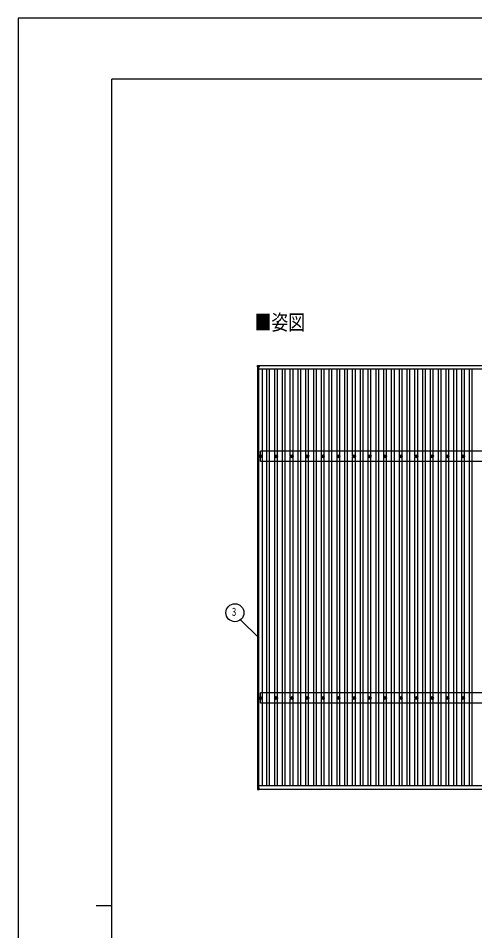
# Model space of a CAD drawing. Units: millimetres, scale not verified. Extents: x -16820 to 16820, y -11880 to 11880.
# Drawn here: x -16820 to -10961, y 177 to 11880 of the extents above; entities that cross this region are included whole.
import ezdxf
from ezdxf.enums import TextEntityAlignment as Align

# ---------------------------------------------------------------- set-up
doc = ezdxf.new("R2010")
doc.units = ezdxf.units.MM
doc.header["$LTSCALE"] = 50
for name, color, linetype in [('0-2_USER1', 3, 'Continuous'), ('0-4_YKK_13', 4, 'Continuous'), ('0-5_YKK_A1', 4, 'Continuous'), ('0-6_YKK_D', 6, 'Continuous'), ('0-7_YKK_ZWAK', 7, 'Continuous')]:
    doc.layers.add(name, color=color, linetype=linetype)
doc.styles.add('ＭＳ ゴシック', font='')
doc.styles.get('ＭＳ ゴシック').set_extended_font_data('MS Gothic')

msp = doc.modelspace()

# ---------------------------------------------------------------- linework, layer by layer
at = {"layer": '0-4_YKK_13'}
for p, q in [((-13749.22, 7409.26), (-13749.22, 7427.26)), ((-13748.22, 7428.26), (-13730.22, 7428.26)), ((-13730.22, 7408.26), (-13748.22, 7408.26)), ((-13729.22, 7427.26), (-13729.22, 7409.26)), ((-13720.92, 6263.56), (-13716.5, 6263.56)), ((-13720.92, 6260.06), (-13716.5, 6260.06)), ((-13712.67, 6271.81), (-13712.67, 6267.39)), ((-13712.67, 6256.23), (-13712.67, 6251.81)), ((-13709.17, 6271.81), (-13709.17, 6267.39)), ((-13709.17, 6256.23), (-13709.17, 6251.81)), ((-13705.34, 6263.56), (-13700.92, 6263.56)), ((-13705.34, 6260.06), (-13700.92, 6260.06)), ((-13520.92, 6263.56), (-13516.5, 6263.56)), ((-13520.92, 6260.06), (-13516.5, 6260.06)), ((-13512.67, 6271.81), (-13512.67, 6267.39)), ((-13512.67, 6256.23), (-13512.67, 6251.81)), ((-13509.17, 6271.81), (-13509.17, 6267.39)), ((-13509.17, 6256.23), (-13509.17, 6251.81)), ((-13505.34, 6263.56), (-13500.92, 6263.56)), ((-13505.34, 6260.06), (-13500.92, 6260.06)), ((-13320.92, 6263.56), (-13316.5, 6263.56)), ((-13320.92, 6260.06), (-13316.5, 6260.06)), ((-13312.67, 6271.81), (-13312.67, 6267.39)), ((-13312.67, 6256.23), (-13312.67, 6251.81)), ((-13309.17, 6271.81), (-13309.17, 6267.39)), ((-13309.17, 6256.23), (-13309.17, 6251.81)), ((-13305.34, 6263.56), (-13300.92, 6263.56)), ((-13305.34, 6260.06), (-13300.92, 6260.06)), ((-13120.92, 6263.56), (-13116.5, 6263.56)), ((-13120.92, 6260.06), (-13116.5, 6260.06)), ((-13112.67, 6271.81), (-13112.67, 6267.39)), ((-13112.67, 6256.23), (-13112.67, 6251.81)), ((-13109.17, 6271.81), (-13109.17, 6267.39)), ((-13109.17, 6256.23), (-13109.17, 6251.81)), ((-13105.34, 6263.56), (-13100.92, 6263.56)), ((-13105.34, 6260.06), (-13100.92, 6260.06)), ((-12920.92, 6263.56), (-12916.5, 6263.56)), ((-12920.92, 6260.06), (-12916.5, 6260.06)), ((-12912.67, 6271.81), (-12912.67, 6267.39)), ((-12912.67, 6256.23), (-12912.67, 6251.81)), ((-12909.17, 6271.81), (-12909.17, 6267.39)), ((-12909.17, 6256.23), (-12909.17, 6251.81)), ((-12905.34, 6263.56), (-12900.92, 6263.56)), ((-12905.34, 6260.06), (-12900.92, 6260.06)), ((-12720.92, 6263.56), (-12716.5, 6263.56)), ((-12720.92, 6260.06), (-12716.5, 6260.06)), ((-12712.67, 6271.81), (-12712.67, 6267.39)), ((-12712.67, 6256.23), (-12712.67, 6251.81)), ((-12709.17, 6271.81), (-12709.17, 6267.39)), ((-12709.17, 6256.23), (-12709.17, 6251.81)), ((-12705.34, 6263.56), (-12700.92, 6263.56)), ((-12705.34, 6260.06), (-12700.92, 6260.06)), ((-12520.92, 6263.56), (-12516.5, 6263.56)), ((-12520.92, 6260.06), (-12516.5, 6260.06)), ((-12512.67, 6271.81), (-12512.67, 6267.39)), ((-12512.67, 6256.23), (-12512.67, 6251.81)), ((-12509.17, 6271.81), (-12509.17, 6267.39)), ((-12509.17, 6256.23), (-12509.17, 6251.81)), ((-12505.34, 6263.56), (-12500.92, 6263.56)), ((-12505.34, 6260.06), (-12500.92, 6260.06)), ((-12320.92, 6263.56), (-12316.5, 6263.56)), ((-12320.92, 6260.06), (-12316.5, 6260.06)), ((-12312.67, 6271.81), (-12312.67, 6267.39)), ((-12312.67, 6256.23), (-12312.67, 6251.81)), ((-12309.17, 6271.81), (-12309.17, 6267.39)), ((-12309.17, 6256.23), (-12309.17, 6251.81)), ((-12305.34, 6263.56), (-12300.92, 6263.56)), ((-12305.34, 6260.06), (-12300.92, 6260.06)), ((-12120.92, 6263.56), (-12116.51, 6263.56)), ((-12120.92, 6260.06), (-12116.51, 6260.06)), ((-12112.67, 6271.81), (-12112.67, 6267.39)), ((-12112.67, 6256.23), (-12112.67, 6251.81)), ((-12109.17, 6271.81), (-12109.17, 6267.39)), ((-12109.17, 6256.23), (-12109.17, 6251.81)), ((-12105.34, 6263.56), (-12100.93, 6263.56)), ((-12105.34, 6260.06), (-12100.93, 6260.06)), ((-11920.92, 6263.56), (-11916.51, 6263.56)), ((-11920.92, 6260.06), (-11916.51, 6260.06)), ((-11912.67, 6271.81), (-11912.67, 6267.39)), ((-11912.67, 6256.23), (-11912.67, 6251.81)), ((-11909.17, 6271.81), (-11909.17, 6267.39)), ((-11909.17, 6256.23), (-11909.17, 6251.81)), ((-11905.34, 6263.56), (-11900.93, 6263.56)), ((-11905.34, 6260.06), (-11900.93, 6260.06)), ((-11720.92, 6263.56), (-11716.51, 6263.56)), ((-11720.92, 6260.06), (-11716.51, 6260.06)), ((-11712.67, 6271.81), (-11712.67, 6267.39)), ((-11712.67, 6256.23), (-11712.67, 6251.81)), ((-11709.17, 6271.81), (-11709.17, 6267.39)), ((-11709.17, 6256.23), (-11709.17, 6251.81)), ((-11705.34, 6263.56), (-11700.93, 6263.56)), ((-11705.34, 6260.06), (-11700.93, 6260.06)), ((-11520.92, 6263.56), (-11516.51, 6263.56)), ((-11520.92, 6260.06), (-11516.51, 6260.06)), ((-11512.67, 6271.81), (-11512.67, 6267.39)), ((-11512.67, 6256.23), (-11512.67, 6251.81)), ((-11509.17, 6271.81), (-11509.17, 6267.39)), ((-11509.17, 6256.23), (-11509.17, 6251.81)), ((-11505.34, 6263.56), (-11500.93, 6263.56)), ((-11505.34, 6260.06), (-11500.93, 6260.06)), ((-11320.92, 6263.56), (-11316.51, 6263.56)), ((-11320.92, 6260.06), (-11316.51, 6260.06)), ((-11312.67, 6271.81), (-11312.67, 6267.39)), ((-11312.67, 6256.23), (-11312.67, 6251.81)), ((-11309.17, 6271.81), (-11309.17, 6267.39)), ((-11309.17, 6256.23), (-11309.17, 6251.81)), ((-11305.34, 6263.56), (-11300.93, 6263.56)), ((-11305.34, 6260.06), (-11300.93, 6260.06)), ((-11120.92, 6263.56), (-11116.51, 6263.56)), ((-11120.92, 6260.06), (-11116.51, 6260.06)), ((-11112.67, 6271.81), (-11112.67, 6267.39)), ((-11112.67, 6256.23), (-11112.67, 6251.81)), ((-11109.17, 6271.81), (-11109.17, 6267.39)), ((-11109.17, 6256.23), (-11109.17, 6251.81)), ((-11105.34, 6263.56), (-11100.93, 6263.56)), ((-11105.34, 6260.06), (-11100.93, 6260.06)), ((-13720.92, 3163.56), (-13716.5, 3163.56)), ((-13720.92, 3160.06), (-13716.5, 3160.06)), ((-13712.67, 3171.81), (-13712.67, 3167.39)), ((-13709.17, 3171.81), (-13709.17, 3167.39)), ((-13705.34, 3163.56), (-13700.92, 3163.56)), ((-13705.34, 3160.06), (-13700.92, 3160.06)), ((-13520.92, 3163.56), (-13516.5, 3163.56)), ((-13520.92, 3160.06), (-13516.5, 3160.06)), ((-13512.67, 3171.81), (-13512.67, 3167.39)), ((-13509.17, 3171.81), (-13509.17, 3167.39)), ((-13505.34, 3163.56), (-13500.92, 3163.56)), ((-13505.34, 3160.06), (-13500.92, 3160.06)), ((-13320.92, 3163.56), (-13316.5, 3163.56)), ((-13320.92, 3160.06), (-13316.5, 3160.06)), ((-13312.67, 3171.81), (-13312.67, 3167.39)), ((-13309.17, 3171.81), (-13309.17, 3167.39)), ((-13305.34, 3163.56), (-13300.92, 3163.56)), ((-13305.34, 3160.06), (-13300.92, 3160.06)), ((-13120.92, 3163.56), (-13116.5, 3163.56)), ((-13120.92, 3160.06), (-13116.5, 3160.06)), ((-13112.67, 3171.81), (-13112.67, 3167.39)), ((-13109.17, 3171.81), (-13109.17, 3167.39)), ((-13105.34, 3163.56), (-13100.92, 3163.56)), ((-13105.34, 3160.06), (-13100.92, 3160.06)), ((-12920.92, 3163.56), (-12916.5, 3163.56)), ((-12920.92, 3160.06), (-12916.5, 3160.06)), ((-12912.67, 3171.81), (-12912.67, 3167.39)), ((-12909.17, 3171.81), (-12909.17, 3167.39)), ((-12905.34, 3163.56), (-12900.92, 3163.56)), ((-12905.34, 3160.06), (-12900.92, 3160.06)), ((-12720.92, 3163.56), (-12716.5, 3163.56)), ((-12720.92, 3160.06), (-12716.5, 3160.06)), ((-12712.67, 3171.81), (-12712.67, 3167.39)), ((-12709.17, 3171.81), (-12709.17, 3167.39)), ((-12705.34, 3163.56), (-12700.92, 3163.56)), ((-12705.34, 3160.06), (-12700.92, 3160.06)), ((-12520.92, 3163.56), (-12516.5, 3163.56)), ((-12520.92, 3160.06), (-12516.5, 3160.06)), ((-12512.67, 3171.81), (-12512.67, 3167.39)), ((-12509.17, 3171.81), (-12509.17, 3167.39)), ((-12505.34, 3163.56), (-12500.92, 3163.56)), ((-12505.34, 3160.06), (-12500.92, 3160.06)), ((-12320.92, 3163.56), (-12316.5, 3163.56)), ((-12320.92, 3160.06), (-12316.5, 3160.06)), ((-12312.67, 3171.81), (-12312.67, 3167.39)), ((-12309.17, 3171.81), (-12309.17, 3167.39)), ((-12305.34, 3163.56), (-12300.92, 3163.56)), ((-12305.34, 3160.06), (-12300.92, 3160.06)), ((-12120.92, 3163.56), (-12116.51, 3163.56)), ((-12120.92, 3160.06), (-12116.51, 3160.06)), ((-12112.67, 3171.81), (-12112.67, 3167.39)), ((-12109.17, 3171.81), (-12109.17, 3167.39)), ((-12105.34, 3163.56), (-12100.93, 3163.56)), ((-12105.34, 3160.06), (-12100.93, 3160.06)), ((-11920.92, 3163.56), (-11916.51, 3163.56)), ((-11920.92, 3160.06), (-11916.51, 3160.06)), ((-11912.67, 3171.81), (-11912.67, 3167.39)), ((-11909.17, 3171.81), (-11909.17, 3167.39)), ((-11905.34, 3163.56), (-11900.93, 3163.56)), ((-11905.34, 3160.06), (-11900.93, 3160.06)), ((-11720.92, 3163.56), (-11716.51, 3163.56)), ((-11720.92, 3160.06), (-11716.51, 3160.06)), ((-11712.67, 3171.81), (-11712.67, 3167.39)), ((-11709.17, 3171.81), (-11709.17, 3167.39)), ((-11705.34, 3163.56), (-11700.93, 3163.56)), ((-11705.34, 3160.06), (-11700.93, 3160.06)), ((-11520.92, 3163.56), (-11516.51, 3163.56)), ((-11520.92, 3160.06), (-11516.51, 3160.06)), ((-11512.67, 3171.81), (-11512.67, 3167.39)), ((-11509.17, 3171.81), (-11509.17, 3167.39)), ((-11505.34, 3163.56), (-11500.93, 3163.56)), ((-11505.34, 3160.06), (-11500.93, 3160.06)), ((-11320.92, 3163.56), (-11316.51, 3163.56)), ((-11320.92, 3160.06), (-11316.51, 3160.06)), ((-11312.67, 3171.81), (-11312.67, 3167.39)), ((-11309.17, 3171.81), (-11309.17, 3167.39)), ((-11305.34, 3163.56), (-11300.93, 3163.56)), ((-11305.34, 3160.06), (-11300.93, 3160.06)), ((-11120.92, 3163.56), (-11116.51, 3163.56)), ((-11120.92, 3160.06), (-11116.51, 3160.06)), ((-11112.67, 3171.81), (-11112.67, 3167.39)), ((-11109.17, 3171.81), (-11109.17, 3167.39)), ((-11105.34, 3163.56), (-11100.93, 3163.56)), ((-11105.34, 3160.06), (-11100.93, 3160.06)), ((-13712.67, 3156.23), (-13712.67, 3151.81)), ((-13709.17, 3156.23), (-13709.17, 3151.81)), ((-13512.67, 3156.23), (-13512.67, 3151.81)), ((-13509.17, 3156.23), (-13509.17, 3151.81)), ((-13312.67, 3156.23), (-13312.67, 3151.81)), ((-13309.17, 3156.23), (-13309.17, 3151.81)), ((-13112.67, 3156.23), (-13112.67, 3151.81)), ((-13109.17, 3156.23), (-13109.17, 3151.81)), ((-12912.67, 3156.23), (-12912.67, 3151.81)), ((-12909.17, 3156.23), (-12909.17, 3151.81)), ((-12712.67, 3156.23), (-12712.67, 3151.81)), ((-12709.17, 3156.23), (-12709.17, 3151.81)), ((-12512.67, 3156.23), (-12512.67, 3151.81)), ((-12509.17, 3156.23), (-12509.17, 3151.81)), ((-12312.67, 3156.23), (-12312.67, 3151.81)), ((-12309.17, 3156.23), (-12309.17, 3151.81)), ((-12112.67, 3156.23), (-12112.67, 3151.81)), ((-12109.17, 3156.23), (-12109.17, 3151.81)), ((-11912.67, 3156.23), (-11912.67, 3151.81)), ((-11909.17, 3156.23), (-11909.17, 3151.81)), ((-11712.67, 3156.23), (-11712.67, 3151.81)), ((-11709.17, 3156.23), (-11709.17, 3151.81)), ((-11512.67, 3156.23), (-11512.67, 3151.81)), ((-11509.17, 3156.23), (-11509.17, 3151.81)), ((-11312.67, 3156.23), (-11312.67, 3151.81)), ((-11309.17, 3156.23), (-11309.17, 3151.81)), ((-11112.67, 3156.23), (-11112.67, 3151.81)), ((-11109.17, 3156.23), (-11109.17, 3151.81)), ((-13749.22, 2008.81), (-13749.22, 1990.81)), ((-13730.22, 2009.81), (-13748.22, 2009.81)), ((-13748.22, 1989.81), (-13730.22, 1989.81)), ((-13729.22, 1990.81), (-13729.22, 2008.81))]:
    msp.add_line(p, q, dxfattribs=at)
for centre, radius in [((-13710.92, 6261.81), 18.25), ((-13710.92, 6261.81), 10.15), ((-13710.92, 6261.81), 5.85), ((-13710.92, 6261.81), 5.25), ((-13510.92, 6261.81), 18.25), ((-13510.92, 6261.81), 10.15), ((-13510.92, 6261.81), 5.85), ((-13510.92, 6261.81), 5.25), ((-13310.92, 6261.81), 18.25), ((-13310.92, 6261.81), 10.15), ((-13310.92, 6261.81), 5.85), ((-13310.92, 6261.81), 5.25), ((-13110.92, 6261.81), 18.25), ((-13110.92, 6261.81), 10.15), ((-13110.92, 6261.81), 5.85), ((-13110.92, 6261.81), 5.25), ((-12910.92, 6261.81), 18.25), ((-12910.92, 6261.81), 10.15), ((-12910.92, 6261.81), 5.85), ((-12910.92, 6261.81), 5.25), ((-12710.92, 6261.81), 18.25), ((-12710.92, 6261.81), 10.15), ((-12710.92, 6261.81), 5.85), ((-12710.92, 6261.81), 5.25), ((-12510.92, 6261.81), 18.25), ((-12510.92, 6261.81), 10.15), ((-12510.92, 6261.81), 5.85), ((-12510.92, 6261.81), 5.25), ((-12310.92, 6261.81), 18.25), ((-12310.92, 6261.81), 10.15), ((-12310.92, 6261.81), 5.85), ((-12310.92, 6261.81), 5.25), ((-12110.92, 6261.81), 18.25), ((-12110.92, 6261.81), 10.15), ((-12110.92, 6261.81), 5.85), ((-12110.92, 6261.81), 5.25), ((-11910.92, 6261.81), 18.25), ((-11910.92, 6261.81), 10.15), ((-11910.92, 6261.81), 5.85), ((-11910.92, 6261.81), 5.25), ((-11710.92, 6261.81), 18.25), ((-11710.92, 6261.81), 10.15), ((-11710.92, 6261.81), 5.85), ((-11710.92, 6261.81), 5.25), ((-11510.92, 6261.81), 18.25), ((-11510.92, 6261.81), 10.15), ((-11510.92, 6261.81), 5.85), ((-11510.92, 6261.81), 5.25), ((-11310.92, 6261.81), 18.25), ((-11310.92, 6261.81), 10.15), ((-11310.92, 6261.81), 5.85), ((-11310.92, 6261.81), 5.25), ((-11110.92, 6261.81), 18.25), ((-11110.92, 6261.81), 10.15), ((-11110.92, 6261.81), 5.85), ((-11110.92, 6261.81), 5.25), ((-13710.92, 3161.81), 18.25), ((-13710.92, 3161.81), 10.15), ((-13710.92, 3161.81), 5.85), ((-13710.92, 3161.81), 5.25), ((-13510.92, 3161.81), 18.25), ((-13510.92, 3161.81), 10.15), ((-13510.92, 3161.81), 5.85), ((-13510.92, 3161.81), 5.25), ((-13310.92, 3161.81), 18.25), ((-13310.92, 3161.81), 10.15), ((-13310.92, 3161.81), 5.85), ((-13310.92, 3161.81), 5.25), ((-13110.92, 3161.81), 18.25), ((-13110.92, 3161.81), 10.15), ((-13110.92, 3161.81), 5.85), ((-13110.92, 3161.81), 5.25), ((-12910.92, 3161.81), 18.25), ((-12910.92, 3161.81), 10.15), ((-12910.92, 3161.81), 5.85), ((-12910.92, 3161.81), 5.25), ((-12710.92, 3161.81), 18.25), ((-12710.92, 3161.81), 10.15), ((-12710.92, 3161.81), 5.85), ((-12710.92, 3161.81), 5.25), ((-12510.92, 3161.81), 18.25), ((-12510.92, 3161.81), 10.15), ((-12510.92, 3161.81), 5.85), ((-12510.92, 3161.81), 5.25), ((-12310.92, 3161.81), 18.25), ((-12310.92, 3161.81), 10.15), ((-12310.92, 3161.81), 5.85), ((-12310.92, 3161.81), 5.25), ((-12110.92, 3161.81), 18.25), ((-12110.92, 3161.81), 10.15), ((-12110.92, 3161.81), 5.85), ((-12110.92, 3161.81), 5.25), ((-11910.92, 3161.81), 18.25), ((-11910.92, 3161.81), 10.15), ((-11910.92, 3161.81), 5.85), ((-11910.92, 3161.81), 5.25), ((-11710.92, 3161.81), 18.25), ((-11710.92, 3161.81), 10.15), ((-11710.92, 3161.81), 5.85), ((-11710.92, 3161.81), 5.25), ((-11510.92, 3161.81), 18.25), ((-11510.92, 3161.81), 10.15), ((-11510.92, 3161.81), 5.85), ((-11510.92, 3161.81), 5.25), ((-11310.92, 3161.81), 18.25), ((-11310.92, 3161.81), 10.15), ((-11310.92, 3161.81), 5.85), ((-11310.92, 3161.81), 5.25), ((-11110.92, 3161.81), 18.25), ((-11110.92, 3161.81), 10.15), ((-11110.92, 3161.81), 5.85), ((-11110.92, 3161.81), 5.25)]:
    msp.add_circle(centre, radius, dxfattribs=at)
for centre, start, end in [((-13748.22, 7427.26), 90, 180), ((-13748.22, 7409.26), 180, 270), ((-13730.22, 7427.26), 0, 90), ((-13730.22, 7409.26), 270, 0), ((-13748.22, 2008.81), 90, 180), ((-13748.22, 1990.81), 180, 270), ((-13730.22, 2008.81), 0, 90), ((-13730.22, 1990.81), 270, 0)]:
    msp.add_arc(centre, 1, start, end, dxfattribs=at)
at = {"layer": '0-5_YKK_A1'}
for p, q in [((-13745.92, 2009.81), (-13745.92, 7408.24)), ((-13733.92, 2009.81), (-13733.92, 7408.24)), ((-13733.92, 7382.17), (-8335.92, 7382.17)), ((-13729.22, 7424.96), (-8320.92, 7424.96)), ((-8335.92, 7420.17), (-13729.22, 7420.17)), ((-13685.92, 2041.1), (-13685.92, 7382.17)), ((-13628.42, 2041.1), (-13628.42, 7382.17)), ((-13593.42, 2041.1), (-13593.42, 7382.17)), ((-13528.42, 6266.99), (-13528.42, 7382.17)), ((-13493.42, 6266.99), (-13493.42, 7382.17)), ((-13428.42, 2041.1), (-13428.42, 7382.17)), ((-13393.42, 2041.1), (-13393.42, 7382.17)), ((-13328.42, 6266.99), (-13328.42, 7382.17)), ((-13293.42, 6266.99), (-13293.42, 7382.17)), ((-13228.42, 2041.1), (-13228.42, 7382.17)), ((-13193.42, 2041.1), (-13193.42, 7382.17)), ((-13128.42, 6266.99), (-13128.42, 7382.17)), ((-13093.42, 6266.99), (-13093.42, 7382.17)), ((-13028.42, 2041.1), (-13028.42, 7382.17)), ((-12993.42, 2041.1), (-12993.42, 7382.17)), ((-12928.42, 6266.99), (-12928.42, 7382.17)), ((-12893.42, 6266.99), (-12893.42, 7382.17)), ((-12828.42, 2041.1), (-12828.42, 7382.17)), ((-12793.42, 2041.1), (-12793.42, 7382.17)), ((-12728.42, 6266.99), (-12728.42, 7382.17)), ((-12693.42, 6266.99), (-12693.42, 7382.17)), ((-12628.42, 2041.1), (-12628.42, 7382.17)), ((-12593.42, 2041.1), (-12593.42, 7382.17)), ((-12528.42, 6266.99), (-12528.42, 7382.17)), ((-12493.42, 6266.99), (-12493.42, 7382.17)), ((-12428.42, 2041.1), (-12428.42, 7382.17)), ((-12393.42, 2041.1), (-12393.42, 7382.17)), ((-12328.42, 6266.99), (-12328.42, 7382.17)), ((-12293.42, 6266.99), (-12293.42, 7382.17)), ((-12228.42, 2041.1), (-12228.42, 7382.17)), ((-12193.42, 2041.1), (-12193.42, 7382.17)), ((-12128.42, 6267), (-12128.42, 7382.17)), ((-12093.42, 6266.98), (-12093.42, 7382.17)), ((-12028.42, 2041.1), (-12028.42, 7382.17)), ((-11993.42, 2041.1), (-11993.42, 7382.17)), ((-11928.42, 6267), (-11928.42, 7382.17)), ((-11893.42, 6266.98), (-11893.42, 7382.17)), ((-11828.42, 2041.1), (-11828.42, 7382.17)), ((-11793.42, 2041.1), (-11793.42, 7382.17)), ((-11728.42, 6267), (-11728.42, 7382.17)), ((-11693.42, 6266.98), (-11693.42, 7382.17)), ((-11628.42, 2041.1), (-11628.42, 7382.17)), ((-11593.42, 2041.1), (-11593.42, 7382.17)), ((-11528.42, 6267), (-11528.42, 7382.17)), ((-11493.42, 6266.98), (-11493.42, 7382.17)), ((-11428.42, 2041.1), (-11428.42, 7382.17)), ((-11393.42, 2041.1), (-11393.42, 7382.17)), ((-11328.42, 6267), (-11328.42, 7382.17)), ((-11293.42, 6266.98), (-11293.42, 7382.17)), ((-11228.42, 2041.1), (-11228.42, 7382.17)), ((-11193.42, 2041.1), (-11193.42, 7382.17)), ((-11128.42, 6267), (-11128.42, 7382.17)), ((-11093.42, 6266.98), (-11093.42, 7382.17)), ((-11028.42, 2041.1), (-11028.42, 7382.17)), ((-10993.42, 2041.1), (-10993.42, 7382.17)), ((-5305.84, 6328.81), (-13710.92, 6328.81)), ((-13710.92, 6194.81), (-13710.92, 6328.81)), ((-13528.42, 3165.95), (-13528.42, 6256.63)), ((-13493.42, 3165.95), (-13493.42, 6256.63)), ((-13328.42, 3165.95), (-13328.42, 6256.63)), ((-13293.42, 3165.95), (-13293.42, 6256.63)), ((-13128.42, 3165.95), (-13128.42, 6256.63)), ((-13093.42, 3165.95), (-13093.42, 6256.63)), ((-12928.42, 3165.95), (-12928.42, 6256.63)), ((-12893.42, 3165.95), (-12893.42, 6256.63)), ((-12728.42, 3165.95), (-12728.42, 6256.63)), ((-12693.42, 3165.95), (-12693.42, 6256.63)), ((-12528.42, 3165.95), (-12528.42, 6256.63)), ((-12493.42, 3165.95), (-12493.42, 6256.63)), ((-12328.42, 3165.95), (-12328.42, 6256.63)), ((-12293.42, 3165.95), (-12293.42, 6256.63)), ((-12128.42, 3165.95), (-12128.42, 6256.62)), ((-12093.42, 3165.95), (-12093.42, 6256.64)), ((-11928.42, 3165.95), (-11928.42, 6256.62)), ((-11893.42, 3165.95), (-11893.42, 6256.64)), ((-11728.42, 3165.95), (-11728.42, 6256.62)), ((-11693.42, 3165.95), (-11693.42, 6256.64)), ((-11528.42, 3165.95), (-11528.42, 6256.62)), ((-11493.42, 3165.95), (-11493.42, 6256.64)), ((-11328.42, 3165.95), (-11328.42, 6256.62)), ((-11293.42, 3165.95), (-11293.42, 6256.64)), ((-11128.42, 3165.95), (-11128.42, 6256.62)), ((-11093.42, 3165.95), (-11093.42, 6256.64)), ((-5305.84, 6194.81), (-13710.92, 6194.81)), ((-5305.84, 3228.81), (-13710.92, 3228.81)), ((-13710.92, 3094.81), (-13710.92, 3228.81)), ((-5305.84, 3094.81), (-13710.92, 3094.81)), ((-13528.42, 2041.1), (-13528.42, 3155.6)), ((-13493.42, 2041.1), (-13493.42, 3155.6)), ((-13328.42, 2041.1), (-13328.42, 3155.6)), ((-13293.42, 2041.1), (-13293.42, 3155.6)), ((-13128.42, 2041.1), (-13128.42, 3155.6)), ((-13093.42, 2041.1), (-13093.42, 3155.6)), ((-12928.42, 2041.1), (-12928.42, 3155.6)), ((-12893.42, 2041.1), (-12893.42, 3155.6)), ((-12728.42, 2041.1), (-12728.42, 3155.6)), ((-12693.42, 2041.1), (-12693.42, 3155.6)), ((-12528.42, 2041.1), (-12528.42, 3155.6)), ((-12493.42, 2041.1), (-12493.42, 3155.6)), ((-12328.42, 2041.1), (-12328.42, 3155.6)), ((-12293.42, 2041.1), (-12293.42, 3155.6)), ((-12128.42, 2041.1), (-12128.42, 3155.6)), ((-12093.42, 2041.1), (-12093.42, 3155.6)), ((-11928.42, 2041.1), (-11928.42, 3155.6)), ((-11893.42, 2041.1), (-11893.42, 3155.6)), ((-11728.42, 2041.1), (-11728.42, 3155.6)), ((-11693.42, 2041.1), (-11693.42, 3155.6)), ((-11528.42, 2041.1), (-11528.42, 3155.6)), ((-11493.42, 2041.1), (-11493.42, 3155.6)), ((-11328.42, 2041.1), (-11328.42, 3155.6)), ((-11293.42, 2041.1), (-11293.42, 3155.6)), ((-11128.42, 2041.1), (-11128.42, 3155.6)), ((-11093.42, 2041.1), (-11093.42, 3155.6)), ((-13733.92, 2041.1), (-5287.92, 2041.1)), ((-13729.22, 1993.11), (-8320.92, 1993.11))]:
    msp.add_line(p, q, dxfattribs=at)
at = {"layer": '0-6_YKK_D'}
msp.add_line((-13967.63, 4166.31), (-13729.57, 3928.25), dxfattribs=at)
msp.add_circle((-14039.59, 4256.28), 115.2, dxfattribs=at)
at = {"layer": '0-7_YKK_ZWAK'}
for p, q in [((15580.08, 11100), (-15619.92, 11100)), ((-15619.92, -10100), (-15619.92, 11100)), ((-15819.92, 500), (-15619.92, 500))]:
    msp.add_line(p, q, dxfattribs=at)
msp.add_lwpolyline([(-16820, -11880), (16820, -11880), (16820, 11880), (-16820, 11880)], close=True, dxfattribs=at)

# ---------------------------------------------------------------- texts
at = {"layer": '0-2_USER1', "style": 'ＭＳ ゴシック', "width": 0.8}
msp.add_text('■姿図', height=197.9, dxfattribs=at).set_placement((-13786.97, 7822.32), align=Align.BOTTOM_LEFT)
at = {"layer": '0-6_YKK_D', "style": 'ＭＳ ゴシック', "width": 0.8}
msp.add_text('3', height=105.6, dxfattribs=at).set_placement((-14077.99, 4184.28), align=Align.BOTTOM_LEFT)

doc.saveas('drawing.dxf')
